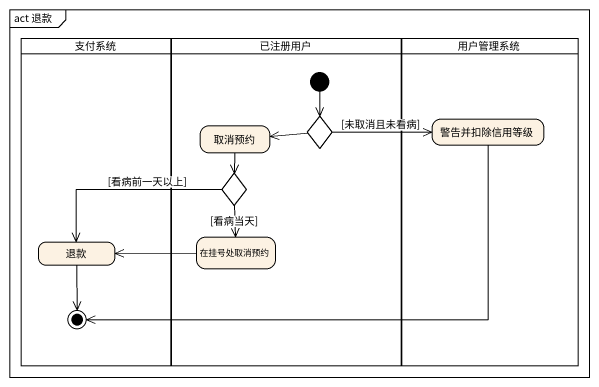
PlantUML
@startuml
mainframe act 退款
hide empty description
state 支付系统 <<partition>> {
  state 退款
  state final1 <<end>>
}
state 已注册用户 <<partition>> {
  state choice1 <<choice>>
  state 取消预约
  state choice2 <<choice>>
  state 在挂号处取消预约
  [*] --> choice1
}
state 用户管理系统 <<partition>> {
  state 警告并扣除信用等级
}
choice1 -left-> 取消预约
choice1 -right-> 警告并扣除信用等级 : [未取消且未看病]
取消预约 --> choice2
警告并扣除信用等级 -left-> final1
choice2 -left-> 退款 : [看病前一天以上]
choice2 --> 在挂号处取消预约 : [看病当天]
退款 --> final1
在挂号处取消预约 -left-> 退款
@enduml
